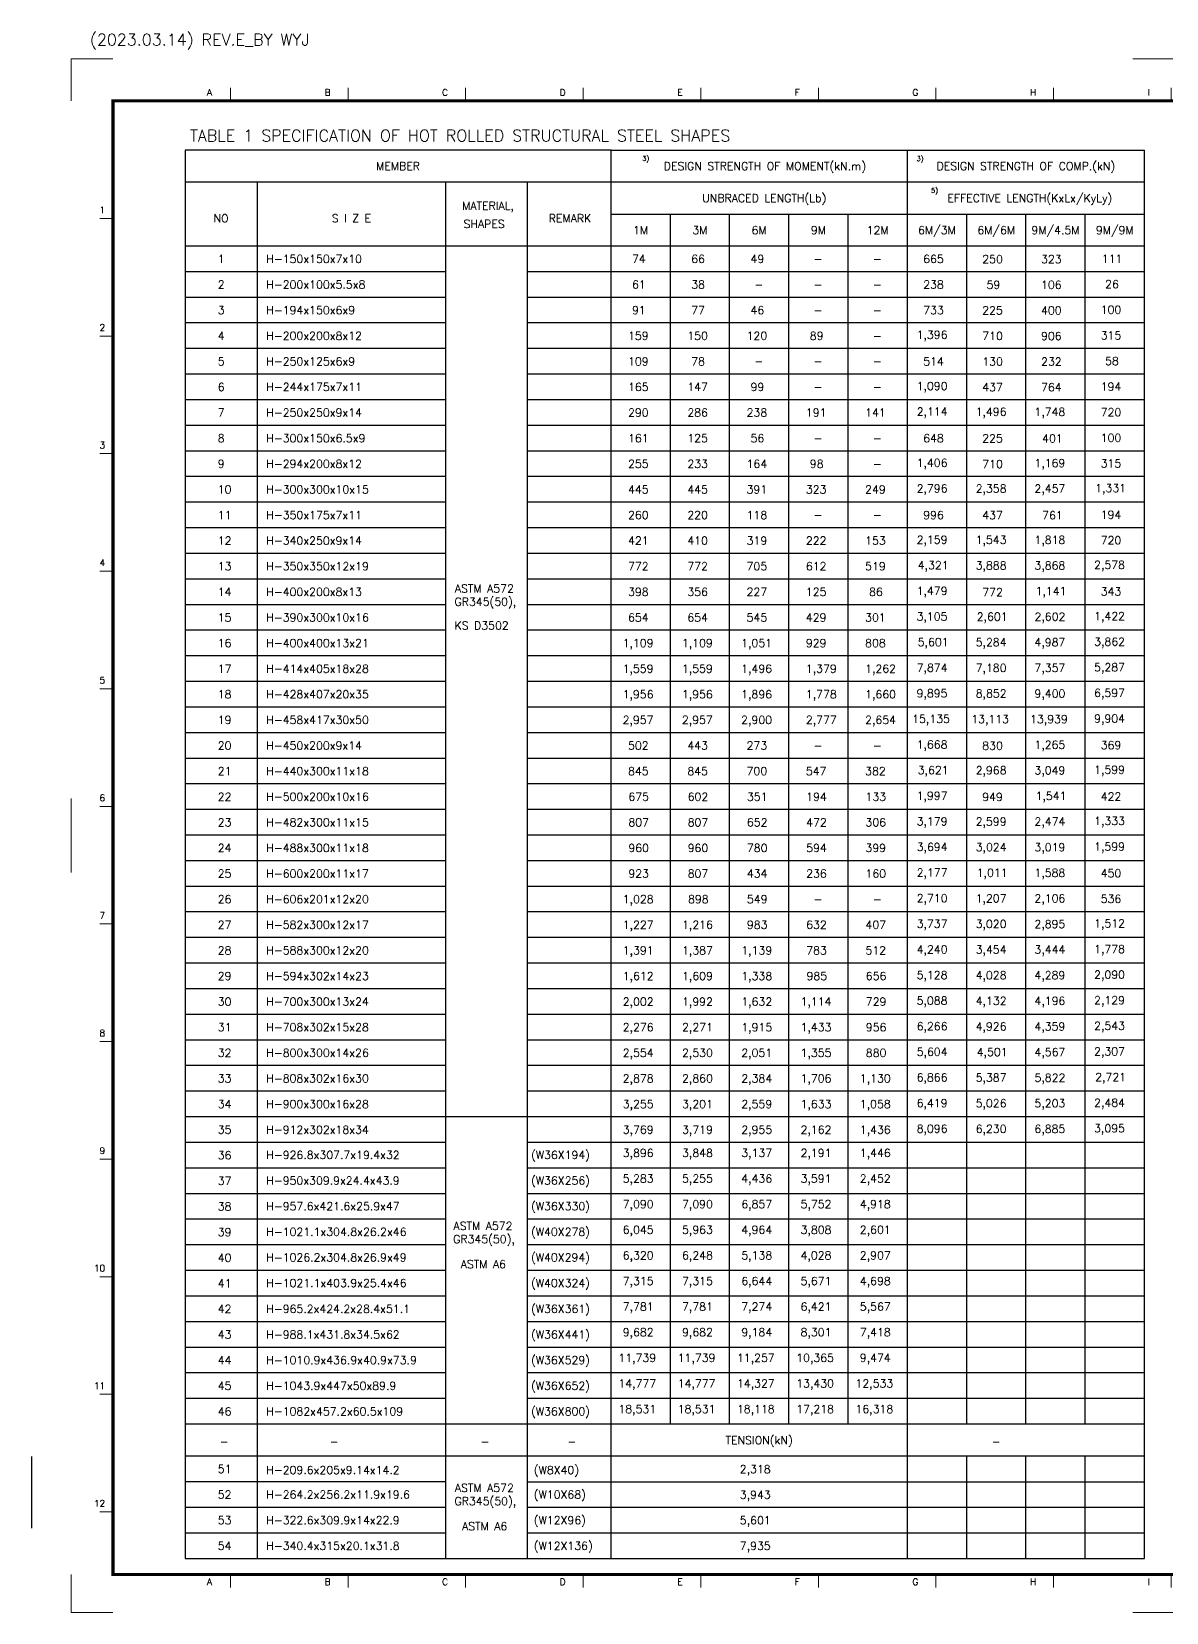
# Model space of a CAD drawing. Header units: millimetres. Extents: x 406291 to 729282, y -334810 to -232173.
# Drawn here: x 584034 to 657723, y -334810 to -232173 of the extents above; entities that cross this region are included whole.
import ezdxf
from ezdxf.enums import TextEntityAlignment as Align

# ---------------------------------------------------------------- set-up
doc = ezdxf.new("R2010")
doc.units = ezdxf.units.MM
doc.header["$LTSCALE"] = 150
doc.linetypes.add('CENTER', pattern=[32.5, 25, -2.5, 2.5, -2.5])
for name, color, linetype in [('BP', 4, 'Continuous'), ('G', 3, 'Continuous'), ('LIST TEXT1', 3, 'CENTER'), ('LIST TEXT2', 7, 'CENTER'), ('T', 4, 'Continuous')]:
    doc.layers.add(name, color=color, linetype=linetype)
doc.styles.add('COMPLEX', font='COMPLEX', dxfattribs={"height": 3.5})
doc.styles.add('ROMANS', font='romans.shx')

# ---------------------------------------------------------------- blocks, each defined once
blk = doc.blocks.new('TITLE')
at = {"color": 7, "linetype": 'Continuous', "lineweight": 0}
for p, q in [((-712108, 219442), (-712108, 220291)), ((-704473, 219442), (-704473, 220291)), ((-696839, 219442), (-696839, 220291)), ((-689204, 219442), (-689204, 220291)), ((-681570, 219442), (-681570, 220291)), ((-673935, 219442), (-673935, 220291)), ((-666301, 219442), (-666301, 220291)), ((-658666, 219442), (-658666, 220291)), ((-651032, 219442), (-651032, 220291)), ((-643397, 219442), (-643397, 220291)), ((-635763, 219442), (-635763, 220291)), ((-628128, 219442), (-628128, 220291)), ((-620494, 219442), (-620494, 220291)), ((-612859, 219442), (-612859, 220291)), ((-605225, 219442), (-605225, 220291)), ((-597590, 219442), (-597590, 220291)), ((-589956, 219442), (-589956, 220291)), ((-719742, 211808), (-720590, 211808)), ((-582321, 211808), (-581473, 211808)), ((-719742, 204173), (-720590, 204173)), ((-582321, 204173), (-581473, 204173)), ((-719742, 196539), (-720590, 196539)), ((-582321, 196539), (-581473, 196539)), ((-719742, 188904), (-720590, 188904)), ((-582321, 188904), (-581473, 188904)), ((-719742, 181270), (-720590, 181270)), ((-582321, 181270), (-581473, 181270)), ((-719742, 173636), (-720590, 173636)), ((-582321, 173636), (-581473, 173636)), ((-719742, 166001), (-720590, 166001)), ((-582321, 166001), (-581473, 166001)), ((-719742, 158367), (-720590, 158367)), ((-582321, 158367), (-581473, 158367)), ((-719742, 150732), (-720590, 150732)), ((-582321, 150732), (-581473, 150732)), ((-719742, 143098), (-720590, 143098)), ((-582321, 143098), (-581473, 143098)), ((-582321, 139347), (-582321, 142791)), ((-582321, 136310), (-581473, 136310)), ((-719742, 135463), (-720590, 135463)), ((-582321, 128675), (-581473, 128675)), ((-719742, 127829), (-720590, 127829)), ((-712108, 123757), (-712108, 122909)), ((-704473, 123757), (-704473, 122909)), ((-696839, 123757), (-696839, 122909)), ((-689204, 123757), (-689204, 122909)), ((-681570, 123757), (-681570, 122909)), ((-673935, 123757), (-673935, 122909)), ((-666301, 123757), (-666301, 122909)), ((-658666, 123757), (-658666, 122909)), ((-651032, 123757), (-651032, 122909)), ((-643397, 123757), (-643397, 122909)), ((-635763, 123757), (-635763, 122909)), ((-628128, 123757), (-628128, 122909)), ((-620494, 123757), (-620494, 122909)), ((-612859, 123757), (-612859, 122909)), ((-605225, 123757), (-605225, 122909)), ((-597590, 123757), (-597590, 122909)), ((-597590, 123757), (-597590, 122909)), ((-589956, 123757), (-589956, 122909))]:
    blk.add_line(p, q, dxfattribs=at)
for points in [[(-719742, 222178), (-722457, 222178), (-722457, 219442)], [(-648717, 222178), (-653517, 222178)], [(-579777, 219442), (-579777, 222178), (-582321, 222178)], [(-722457, 174140), (-722457, 169340)], [(-579777, 169340), (-579777, 174140)], [(-722457, 123757), (-722457, 121303), (-719742, 121303)], [(-582321, 121303), (-579777, 121303), (-579777, 123757)], [(-653517, 121303), (-648717, 121303)]]:
    blk.add_lwpolyline(points, dxfattribs=at)
at = {"color": 7, "linetype": 'Continuous', "lineweight": 0, "const_width": 204}
blk.add_lwpolyline([(-719742, 219442), (-719742, 123757), (-582321, 123757), (-582321, 219442)], close=True, dxfattribs=at)
at = {"layer": 'G', "color": 7}
blk.add_line((-582321, 154947), (-582321, 166001), dxfattribs=at)
at = {"color": 7, "linetype": 'Continuous', "lineweight": 0, "style": 'COMPLEX'}
for s, height, p in [('A', 424, (-713634, 219782)), ('B', 424, (-706000, 219782)), ('C', 424, (-698366, 219782)), ('D', 424, (-690731, 219782)), ('E', 424, (-683097, 219782)), ('F', 424, (-675462, 219782)), ('G', 424, (-667828, 219782)), ('H', 424, (-660193, 219782)), ('I', 424, (-652559, 219782)), ('J', 424, (-644924, 219782)), ('K', 424, (-637290, 219782)), ('L', 424, (-629655, 219782)), ('M', 424, (-622021, 219782)), ('M', 424, (-622021, 219782)), ('N', 424, (-614386, 219782)), ('O', 424, (-606752, 219782)), ('P', 424, (-599117, 219782)), ('Q', 424, (-591483, 219782)), ('1', 424, (-581982, 212147)), ('2', 424, (-581982, 204513)), ('3', 424, (-581982, 196878)), ('4', 424, (-581982, 189244)), ('5', 424, (-581982, 181609)), ('6', 424, (-581982, 173975)), ('7', 424, (-581982, 166340)), ('8', 424, (-581982, 158706)), ('9', 424, (-581982, 151071)), ('10', 424.1, (-581982, 143437)), ('11', 424.1, (-581982, 136649)), ('12', 424.1, (-581982, 129014)), ('A', 424, (-713634, 123078)), ('B', 424, (-706000, 123078)), ('C', 424, (-698366, 123078)), ('D', 424, (-690731, 123078)), ('E', 424, (-683097, 123078)), ('F', 424, (-675462, 123078)), ('G', 424, (-667828, 123078)), ('H', 424, (-660193, 123078)), ('I', 424, (-652559, 123078)), ('J', 424, (-644924, 123078)), ('K', 424, (-637290, 123078)), ('L', 424, (-629655, 123078)), ('M', 424, (-622021, 123078)), ('N', 424, (-614386, 123078)), ('O', 424, (-606752, 123078)), ('P', 424, (-599117, 123078)), ('Q', 424, (-591483, 123078))]:
    blk.add_text(s, height=height, dxfattribs=at).set_placement(p)
for s, height, p in [('1', 424, (-720251, 212147)), ('1', 424, (-720251, 212147)), ('2', 424, (-720251, 204513)), ('3', 424, (-720251, 196878)), ('4', 424, (-720251, 189244)), ('5', 424, (-720251, 181609)), ('6', 424, (-720251, 173975)), ('7', 424, (-720251, 166340)), ('8', 424, (-720251, 158706)), ('9', 424, (-720251, 151071)), ('10', 424.1, (-720251, 143437)), ('11', 424.1, (-720251, 135802)), ('12', 424.1, (-720251, 128168))]:
    blk.add_text(s, height=height, dxfattribs=at).set_placement(p, align=Align.RIGHT)
at = {"color": 7, "linetype": 'Continuous', "lineweight": 0, "style": 'ROMANS', "width": 0.8}
blk.add_text('A0 (1189mm X 841mm)', height=300, dxfattribs=at).set_placement((-582321, 122865), align=Align.RIGHT)

msp = doc.modelspace()

# ---------------------------------------------------------------- linework, layer by layer
at = {"layer": 'BP'}
for p, q in [((621662, -239866), (656303, -239866)), ((621662, -244023), (656303, -244023)), ((584034, -324694), (584034, -329350))]:
    msp.add_line(p, q, dxfattribs=at)
at = {"layer": 'G', "color": 4}
for p, q in [((640907, -241945), (640907, -239866)), ((656303, -241945), (594001, -241945)), ((640907, -331320), (640907, -241945)), ((656303, -246102), (594001, -246102)), ((656303, -322590), (594001, -322590)), ((656303, -324669), (594001, -324669))]:
    msp.add_line(p, q, dxfattribs=at)
msp.add_lwpolyline([(621662, -331320), (621662, -239866), (594001, -239866), (594001, -331320), (656303, -331320), (656303, -239866)], dxfattribs=at)
at = {"layer": 'T', "color": 6}
for p, q in [((598677, -241945), (598677, -319265)), ((598677, -241945), (598677, -294323)), ((610923, -319265), (610923, -241945)), ((616245, -319265), (616245, -241945)), ((625511, -322590), (625511, -244023)), ((629360, -322590), (629360, -244023)), ((633209, -322590), (633209, -244023)), ((637058, -322590), (637058, -244023)), ((644756, -322590), (644756, -244023)), ((648605, -322590), (648605, -244023)), ((652454, -322590), (652454, -244023)), ((610923, -247765), (594001, -247765)), ((656303, -247765), (616245, -247765)), ((610923, -249427), (594001, -249427)), ((656303, -249427), (616245, -249427)), ((610923, -251090), (594001, -251090)), ((656303, -251090), (616245, -251090)), ((610923, -252753), (594001, -252753)), ((656303, -252753), (616245, -252753)), ((610923, -254416), (594001, -254416)), ((656303, -254416), (616245, -254416)), ((610923, -256079), (594001, -256079)), ((656303, -256079), (616245, -256079)), ((610923, -257741), (594001, -257741)), ((656303, -257741), (616245, -257741)), ((610923, -259404), (594001, -259404)), ((656303, -259404), (616245, -259404)), ((610923, -261067), (594001, -261067)), ((656303, -261067), (616245, -261067)), ((610923, -262730), (594001, -262730)), ((656303, -262730), (616245, -262730)), ((610923, -264393), (594001, -264393)), ((656303, -264393), (616245, -264393)), ((610923, -266055), (594001, -266055)), ((656303, -266055), (616245, -266055)), ((610923, -267718), (594001, -267718)), ((656303, -267718), (616245, -267718)), ((610923, -269381), (594001, -269381)), ((656303, -269381), (616245, -269381)), ((610923, -271044), (594001, -271044)), ((656303, -271044), (616245, -271044)), ((610923, -272706), (594001, -272706)), ((656303, -272706), (616245, -272706)), ((610923, -274369), (594001, -274369)), ((656303, -274369), (616245, -274369)), ((610923, -276032), (594001, -276032)), ((656303, -276032), (616245, -276032)), ((610923, -277695), (594001, -277695)), ((656303, -277695), (616245, -277695)), ((610923, -279358), (594001, -279358)), ((656303, -279358), (616245, -279358)), ((610923, -281020), (594001, -281020)), ((656303, -281020), (616245, -281020)), ((610923, -282683), (594001, -282683)), ((656303, -282683), (616245, -282683)), ((610923, -284346), (594001, -284346)), ((656303, -284346), (616245, -284346)), ((610923, -286009), (594001, -286009)), ((656303, -286009), (616245, -286009)), ((610923, -287672), (594001, -287672)), ((656303, -287672), (616245, -287672)), ((610923, -289334), (594001, -289334)), ((656303, -289334), (616245, -289334)), ((610923, -290997), (594001, -290997)), ((656303, -290997), (616245, -290997)), ((610923, -292660), (594001, -292660)), ((656303, -292660), (616245, -292660)), ((610923, -294323), (594001, -294323)), ((656303, -294323), (616245, -294323)), ((610923, -295986), (594001, -295986)), ((656303, -295986), (616245, -295986)), ((610923, -297648), (594001, -297648)), ((656303, -297648), (616245, -297648)), ((610923, -299311), (594001, -299311)), ((656303, -299311), (616245, -299311)), ((656303, -299311), (616245, -299311)), ((610923, -300974), (594001, -300974)), ((656303, -300974), (616245, -300974)), ((656303, -302637), (594001, -302637)), ((610923, -304300), (594001, -304300)), ((656303, -304300), (616245, -304300)), ((610923, -305962), (594001, -305962)), ((656303, -305962), (616245, -305962)), ((610923, -307625), (594001, -307625)), ((656303, -307625), (616245, -307625)), ((610923, -309288), (594001, -309288)), ((610923, -309288), (594001, -309288)), ((656303, -309288), (616245, -309288)), ((610923, -310951), (594001, -310951)), ((610923, -310951), (594001, -310951)), ((656303, -310951), (616245, -310951)), ((656303, -310951), (616245, -310951)), ((610923, -312614), (594001, -312614)), ((610923, -312614), (594001, -312614)), ((656303, -312614), (616245, -312614)), ((656303, -312614), (616245, -312614)), ((610923, -314276), (594001, -314276)), ((656303, -314276), (616245, -314276)), ((656303, -314276), (616245, -314276)), ((610923, -315939), (594001, -315939)), ((656303, -315939), (616245, -315939)), ((610923, -317602), (594001, -317602)), ((656303, -317602), (616245, -317602)), ((610923, -319265), (594001, -319265)), ((598677, -319265), (598677, -331320)), ((610923, -331320), (610923, -319265)), ((616245, -331320), (616245, -319265)), ((656303, -319265), (616245, -319265)), ((610923, -320927), (594001, -320927)), ((656303, -320927), (616245, -320927)), ((644756, -331320), (644756, -324669)), ((648605, -331320), (648605, -324669)), ((652454, -331320), (652454, -324669)), ((610923, -326332), (594001, -326332)), ((616245, -326332), (656303, -326332)), ((610923, -327994), (594001, -327994)), ((656303, -327994), (616245, -327994)), ((656303, -327994), (616245, -327994)), ((610923, -329657), (594001, -329657)), ((656303, -329657), (616245, -329657))]:
    msp.add_line(p, q, dxfattribs=at)

# ---------------------------------------------------------------- block references
at = {"layer": 'BP'}
msp.add_blockref('TITLE', (1309059, -456113), dxfattribs=at)

# ---------------------------------------------------------------- texts
at = {"layer": 'LIST TEXT1', "style": 'ROMANS'}
msp.add_text('TABLE 1 SPECIFICATION OF HOT ROLLED STRUCTURAL STEEL SHAPES', height=756, dxfattribs=at).set_placement((594310, -239301))
at = {"layer": 'LIST TEXT2', "color": 2, "style": 'ROMANS'}
for s, height, p in [('(2023.03.14) REV.E_BY WYJ', 756, (594947, -232695)), ('3)', 311.8, (623913, -240405)), ('DESIGN STRENGTH OF MOMENT(kN.m)', 519.62, (631657, -240906)), ('3)', 311.8, (641735, -240418)), ('DESIGN STRENGTH OF COMP.(kN)', 519.62, (648601, -240906)), ('UNBRACED LENGTH(Lb)', 519.62, (631614, -242984)), ('5)', 311.8, (642668, -242487)), ('EFFECTIVE LENGTH(KxLx/KyLy)', 519.62, (648857, -242984)), ('6M/3M', 519.6, (642824, -245063)), ('6M/6M', 519.6, (646673, -245063)), ('9M/4.5M', 519.6, (650522, -245063)), ('9M/9M', 519.6, (654371, -245063))]:
    msp.add_text(s, height=height, dxfattribs=at).set_placement(p, align=Align.MIDDLE_CENTER)
at = {"layer": 'LIST TEXT2', "style": 'ROMANS'}
for s, height, p in [('MEMBER', 519.6, (607831, -240906)), ('MATERIAL,', 519.6, (613675, -243479)), ('NO', 519.6, (596339, -244295)), ('S I Z E', 519.6, (604800, -244295)), ('REMARK', 519.6, (618996, -244295)), ('SHAPES', 519.6, (613419, -244658)), ('1M', 519.6, (623579, -245063)), ('3M', 519.6, (627428, -245063)), ('6M', 519.6, (631277, -245063)), ('9M', 519.6, (635126, -245063)), ('12M', 519.6, (638975, -245063)), ('TENSION(kN)', 519.62, (631278, -323630))]:
    msp.add_text(s, height=height, dxfattribs=at).set_placement(p, align=Align.MIDDLE_CENTER)
for s, height, p in [('1', 520, (596122, -246933)), ('H-150x150x7x10', 519.62, (599273, -246933)), ('74', 519.6, (623021, -246933)), ('66', 519.6, (626870, -246933)), ('49', 519.6, (630719, -246933)), ('-', 520, (634815, -246933)), ('-', 520, (638664, -246933)), ('2', 520, (596122, -248596)), ('H-200x100x5.5x8', 519.62, (599273, -248596)), ('61', 519.6, (623021, -248596)), ('38', 519.6, (626870, -248596)), ('-', 520, (630966, -248596)), ('-', 520, (634815, -248596)), ('-', 520, (638664, -248596)), ('3', 520, (596122, -250259)), ('H-194x150x6x9', 519.62, (599273, -250259)), ('91', 519.6, (623021, -250259)), ('77', 519.6, (626870, -250259)), ('46', 519.6, (630719, -250259)), ('-', 520, (634815, -250259)), ('-', 520, (638664, -250259)), ('4', 520, (596122, -251922)), ('H-200x200x8x12', 519.62, (599273, -251922)), ('159', 519.6, (622765, -251922)), ('150', 519.6, (626614, -251922)), ('120', 519.6, (630463, -251922)), ('89', 519.6, (634568, -251922)), ('-', 520, (638664, -251922)), ('5', 520, (596122, -253584)), ('H-250x125x6x9', 519.62, (599273, -253584)), ('109', 519.6, (622765, -253584)), ('78', 519.6, (626870, -253584)), ('-', 520, (630966, -253584)), ('-', 520, (634815, -253584)), ('-', 520, (638664, -253584)), ('6', 520, (596122, -255247)), ('H-244x175x7x11', 519.62, (599273, -255247)), ('165', 519.6, (622765, -255247)), ('147', 519.6, (626614, -255247)), ('99', 519.6, (630719, -255247)), ('-', 520, (634815, -255247)), ('-', 520, (638664, -255247)), ('7', 520, (596122, -256910)), ('H-250x250x9x14', 519.62, (599273, -256910)), ('290', 519.6, (622765, -256910)), ('286', 519.6, (626614, -256910)), ('238', 519.6, (630463, -256910)), ('191', 519.6, (634312, -256910)), ('141', 519.6, (638161, -256910)), ('8', 520, (596122, -258573)), ('H-300x150x6.5x9', 519.62, (599273, -258573)), ('161', 519.6, (622765, -258573)), ('125', 519.6, (626614, -258573)), ('56', 519.6, (630719, -258573)), ('-', 520, (634815, -258573)), ('-', 520, (638664, -258573)), ('9', 520, (596122, -260236)), ('H-294x200x8x12', 519.62, (599273, -260236)), ('255', 519.6, (622765, -260236)), ('233', 519.6, (626614, -260236)), ('164', 519.6, (630463, -260236)), ('98', 519.6, (634568, -260236)), ('-', 520, (638664, -260236)), ('10', 519.6, (596122, -261898)), ('H-300x300x10x15', 519.62, (599273, -261898)), ('445', 519.6, (622765, -261898)), ('445', 519.6, (626614, -261898)), ('391', 519.6, (630463, -261898)), ('323', 519.6, (634312, -261898)), ('249', 519.6, (638161, -261898)), ('11', 519.6, (596122, -263561)), ('H-350x175x7x11', 519.62, (599273, -263561)), ('260', 519.6, (622765, -263561)), ('220', 519.6, (626614, -263561)), ('118', 519.6, (630463, -263561)), ('-', 520, (634815, -263561)), ('-', 520, (638664, -263561)), ('12', 519.6, (596122, -265224)), ('H-340x250x9x14', 519.62, (599273, -265224)), ('421', 519.6, (622765, -265224)), ('410', 519.6, (626614, -265224)), ('319', 519.6, (630463, -265224)), ('222', 519.6, (634312, -265224)), ('153', 519.6, (638161, -265224)), ('13', 519.6, (596122, -266887)), ('H-350x350x12x19', 519.62, (599273, -266887)), ('772', 519.6, (622765, -266887)), ('772', 519.6, (626614, -266887)), ('705', 519.6, (630463, -266887)), ('612', 519.6, (634312, -266887)), ('519', 519.6, (638161, -266887)), ('14', 519.6, (596122, -268550)), ('H-400x200x8x13', 519.62, (599273, -268550)), ('ASTM A572', 519.6, (611518, -268332)), ('GR345(50),', 519.6, (611497, -269191)), ('398', 519.6, (622765, -268550)), ('356', 519.6, (626614, -268550)), ('227', 519.6, (630463, -268550)), ('125', 519.6, (634312, -268550)), ('86', 519.6, (638417, -268550)), ('15', 519.6, (596122, -270212)), ('H-390x300x10x16', 519.62, (599273, -270212)), ('KS D3502', 519.6, (611497, -270737)), ('654', 519.6, (622765, -270212)), ('654', 519.6, (626614, -270212)), ('545', 519.6, (630463, -270212)), ('429', 519.6, (634312, -270212)), ('301', 519.6, (638161, -270212)), ('16', 519.6, (596122, -271875)), ('H-400x400x13x21', 519.62, (599273, -271875)), ('1,109', 519.6, (622413, -271875)), ('1,109', 519.6, (626262, -271875)), ('1,051', 519.6, (630111, -271875)), ('929', 519.6, (634312, -271875)), ('808', 519.6, (638161, -271875)), ('17', 519.6, (596122, -273538)), ('H-414x405x18x28', 519.62, (599273, -273538)), ('1,559', 519.6, (622413, -273538)), ('1,559', 519.6, (626262, -273538)), ('1,496', 519.6, (630111, -273538)), ('1,379', 519.6, (634312, -273538)), ('1,262', 519.6, (638161, -273538)), ('18', 519.6, (596122, -275201)), ('H-428x407x20x35', 519.62, (599273, -275201)), ('1,956', 519.6, (622413, -275201)), ('1,956', 519.6, (626262, -275201)), ('1,896', 519.6, (630111, -275201)), ('1,778', 519.6, (634312, -275201)), ('1,660', 519.6, (638161, -275201)), ('19', 519.6, (596122, -276863)), ('H-458x417x30x50', 519.62, (599273, -276863)), ('2,957', 519.6, (622413, -276863)), ('2,957', 519.6, (626262, -276863)), ('2,900', 519.6, (630111, -276863)), ('2,777', 519.6, (634312, -276863)), ('2,654', 519.6, (638161, -276863)), ('20', 519.6, (596122, -278526)), ('H-450x200x9x14', 519.62, (599273, -278526)), ('502', 519.6, (622765, -278526)), ('443', 519.6, (626614, -278526)), ('273', 519.6, (630463, -278526)), ('-', 520, (634815, -278526)), ('-', 520, (638664, -278526)), ('21', 519.6, (596122, -280189)), ('H-440x300x11x18', 519.62, (599273, -280189)), ('845', 519.6, (622765, -280189)), ('845', 519.6, (626614, -280189)), ('700', 519.6, (630463, -280189)), ('547', 519.6, (634312, -280189)), ('382', 519.6, (638161, -280189)), ('22', 519.6, (596122, -281852)), ('H-500x200x10x16', 519.62, (599273, -281852)), ('675', 519.6, (622786, -281852)), ('602', 519.6, (626635, -281852)), ('351', 519.6, (630484, -281852)), ('194', 519.6, (634333, -281852)), ('133', 519.6, (638182, -281852)), ('23', 519.6, (596122, -283515)), ('H-482x300x11x15', 519.62, (599273, -283515)), ('807', 519.6, (622786, -283515)), ('807', 519.6, (626635, -283515)), ('652', 519.6, (630484, -283515)), ('472', 519.6, (634333, -283515)), ('306', 519.6, (638182, -283515)), ('24', 519.6, (596122, -285177)), ('H-488x300x11x18', 519.62, (599273, -285177)), ('960', 519.6, (622786, -285177)), ('960', 519.6, (626635, -285177)), ('780', 519.6, (630484, -285177)), ('594', 519.6, (634333, -285177)), ('399', 519.6, (638182, -285177)), ('25', 519.6, (596122, -286840)), ('H-600x200x11x17', 519.62, (599273, -286840)), ('923', 519.6, (622786, -286840)), ('807', 519.6, (626635, -286840)), ('434', 519.6, (630484, -286840)), ('236', 519.6, (634333, -286840)), ('160', 519.6, (638182, -286840)), ('26', 519.6, (596122, -288503)), ('H-606x201x12x20', 519.62, (599273, -288503)), ('1,028', 519.6, (622421, -288503)), ('898', 519.6, (626658, -288503)), ('549', 519.6, (630484, -288503)), ('-', 520, (634815, -288503)), ('-', 520, (638664, -288503)), ('27', 519.6, (596122, -290166)), ('H-582x300x12x17', 519.62, (599273, -290166)), ('1,227', 519.6, (622421, -290166)), ('1,216', 519.6, (626270, -290166)), ('983', 519.6, (630484, -290166)), ('632', 519.6, (634333, -290166)), ('407', 519.6, (638182, -290166)), ('28', 519.6, (596122, -291829)), ('H-588x300x12x20', 519.62, (599273, -291829)), ('1,391', 519.6, (622421, -291829)), ('1,387', 519.6, (626270, -291829)), ('1,139', 519.6, (630119, -291829)), ('783', 519.6, (634333, -291829)), ('512', 519.6, (638182, -291829)), ('29', 519.6, (596122, -293491)), ('H-594x302x14x23', 519.62, (599273, -293491)), ('1,612', 519.6, (622421, -293491)), ('1,609', 519.6, (626270, -293491)), ('1,338', 519.6, (630119, -293491)), ('985', 519.6, (634356, -293491)), ('656', 519.6, (638205, -293491)), ('30', 519.6, (596122, -295154)), ('H-700x300x13x24', 519.62, (599273, -295154)), ('2,002', 519.6, (622421, -295154)), ('1,992', 519.6, (626270, -295154)), ('1,632', 519.6, (630119, -295154)), ('1,114', 519.6, (633968, -295154)), ('729', 519.6, (638205, -295154)), ('31', 519.6, (596122, -296817)), ('H-708x302x15x28', 519.62, (599273, -296817)), ('2,276', 519.6, (622421, -296817)), ('2,271', 519.6, (626270, -296817)), ('1,915', 519.6, (630119, -296817)), ('1,433', 519.6, (633968, -296817)), ('956', 519.6, (638205, -296817)), ('32', 519.6, (596122, -298480)), ('H-800x300x14x26', 519.62, (599273, -298480)), ('2,554', 519.6, (622421, -298480)), ('2,530', 519.6, (626270, -298480)), ('2,051', 519.6, (630119, -298480)), ('1,355', 519.6, (633968, -298480)), ('880', 519.6, (638205, -298480)), ('33', 519.6, (596122, -300143)), ('H-808x302x16x30', 519.62, (599273, -300143)), ('2,878', 519.6, (622421, -300143)), ('2,860', 519.6, (626270, -300143)), ('2,384', 519.6, (630119, -300143)), ('1,706', 519.6, (633968, -300143)), ('1,130', 519.6, (637817, -300143)), ('34', 519.6, (596122, -301805)), ('H-900x300x16x28', 519.62, (599273, -301805)), ('3,255', 519.6, (622421, -301805)), ('3,201', 519.6, (626270, -301805)), ('2,559', 519.6, (630119, -301805)), ('1,633', 519.6, (633968, -301805)), ('1,058', 519.6, (637817, -301805)), ('35', 519.6, (596122, -303468)), ('H-912x302x18x34', 519.62, (599273, -303468)), ('3,769', 519.6, (622421, -303468)), ('3,719', 519.6, (626270, -303468)), ('2,955', 519.6, (630119, -303468)), ('2,162', 519.6, (633968, -303468)), ('1,436', 519.6, (637817, -303468)), ('(W36X194)', 519.6, (616466, -305112)), ('3,896', 519.6, (622421, -304981)), ('3,848', 519.6, (626270, -304981)), ('3,137', 519.6, (630119, -304981)), ('2,191', 519.6, (633968, -304981)), ('1,446', 519.6, (637817, -304981)), ('36', 519.6, (596122, -305131)), ('H-926.8x307.7x19.4x32', 519.62, (599273, -305112)), ('37', 519.6, (596122, -306794)), ('H-950x309.9x24.4x43.9', 519.62, (599273, -306775)), ('(W36X256)', 519.6, (616466, -306775)), ('5,283', 519.6, (622421, -306644)), ('5,255', 519.6, (626270, -306644)), ('4,436', 519.6, (630119, -306644)), ('3,591', 519.6, (633968, -306644)), ('2,452', 519.6, (637817, -306644)), ('38', 519.6, (596122, -308457)), ('H-957.6x421.6x25.9x47', 519.62, (599273, -308438)), ('(W36X330)', 519.6, (616466, -308438)), ('7,090', 519.6, (622421, -308306)), ('7,090', 519.6, (626270, -308306)), ('6,857', 519.6, (630119, -308306)), ('5,752', 519.6, (633968, -308306)), ('4,918', 519.6, (637817, -308306)), ('39', 519.6, (596122, -310119)), ('H-1021.1x304.8x26.2x46', 519.62, (599273, -310101)), ('ASTM A572', 519.6, (611430, -309719)), ('(W40X278)', 519.6, (616466, -310101)), ('6,045', 519.6, (622421, -309969)), ('5,963', 519.6, (626270, -309969)), ('4,964', 519.6, (630119, -309969)), ('3,808', 519.6, (633968, -309969)), ('2,601', 519.6, (637817, -309969)), ('GR345(50),', 519.6, (611409, -310578)), ('40', 519.6, (596122, -311782)), ('H-1026.2x304.8x26.9x49', 519.62, (599273, -311763)), ('ASTM A6', 519.6, (611898, -312202)), ('(W40X294)', 519.6, (616466, -311763)), ('6,320', 519.6, (622421, -311632)), ('6,248', 519.6, (626270, -311632)), ('5,138', 519.6, (630119, -311632)), ('4,028', 519.6, (633968, -311632)), ('2,907', 519.6, (637817, -311632)), ('7,315', 519.6, (622421, -313295)), ('7,315', 519.6, (626270, -313295)), ('6,644', 519.6, (630119, -313295)), ('5,671', 519.6, (633968, -313295)), ('4,698', 519.6, (637817, -313295)), ('41', 519.6, (596122, -313445)), ('H-1021.1x403.9x25.4x46', 519.62, (599273, -313426)), ('(W40X324)', 519.6, (616466, -313426)), ('42', 519.6, (596122, -315108)), ('H-965.2x424.2x28.4x51.1', 519.62, (599273, -315108)), ('(W36X361)', 519.6, (616466, -315108)), ('7,781', 519.6, (622421, -314958)), ('7,781', 519.6, (626270, -314958)), ('7,274', 519.6, (630119, -314958)), ('6,421', 519.6, (633968, -314958)), ('5,567', 519.6, (637817, -314958)), ('43', 519.6, (596122, -316770)), ('H-988.1x431.8x34.5x62', 519.62, (599273, -316770)), ('(W36X441)', 519.6, (616466, -316770)), ('9,682', 519.6, (622421, -316620)), ('9,682', 519.6, (626270, -316620)), ('9,184', 519.6, (630119, -316620)), ('8,301', 519.6, (633968, -316620)), ('7,418', 519.6, (637817, -316620)), ('44', 519.6, (596122, -318433)), ('H-1010.9x436.9x40.9x73.9', 519.62, (599273, -318433)), ('(W36X529)', 519.6, (616466, -318433)), ('11,739', 519.6, (622140, -318283)), ('11,739', 519.6, (625989, -318283)), ('11,257', 519.6, (629838, -318283)), ('10,365', 519.6, (633687, -318283)), ('9,474', 519.6, (637817, -318283)), ('45', 519.6, (596122, -320096)), ('H-1043.9x447x50x89.9', 519.62, (599273, -320096)), ('(W36X652)', 519.6, (616466, -320096)), ('14,777', 519.6, (622140, -319946)), ('14,777', 519.6, (625989, -319946)), ('14,327', 519.6, (629838, -319946)), ('13,430', 519.6, (633687, -319946)), ('12,533', 519.6, (637536, -319946)), ('46', 519.6, (596122, -321759)), ('H-1082x457.2x60.5x109', 519.62, (599273, -321759)), ('(W36X800)', 519.6, (616466, -321759)), ('18,531', 519.6, (622140, -321609)), ('18,531', 519.6, (625989, -321609)), ('18,118', 519.6, (629838, -321609)), ('17,218', 519.6, (633687, -321609)), ('16,318', 519.6, (637536, -321609)), ('-', 520, (596253, -323727)), ('-', 520, (603394, -323727)), ('-', 520, (613181, -323727)), ('-', 520, (618822, -323727)), ('-', 520, (646383, -323727)), ('51', 519.6, (596122, -325500)), ('H-209.6x205x9.14x14.2', 519.62, (599273, -325566)), ('(W8X40)', 519.6, (616647, -325566)), ('2,318', 519.6, (630024, -325507)), ('52', 519.6, (596122, -327163)), ('H-264.2x256.2x11.9x19.6', 519.62, (599273, -327163)), ('ASTM A572', 519.6, (611518, -326730)), ('GR345(50),', 519.6, (611497, -327590)), ('(W10X68)', 519.6, (616647, -327163)), ('3,943', 519.6, (630024, -327170)), ('53', 519.6, (596122, -328826)), ('H-322.6x309.9x14x22.9', 519.62, (599273, -328826)), ('ASTM A6', 519.6, (611985, -329214)), ('(W12X96)', 519.6, (616647, -328826)), ('5,601', 519.6, (630024, -328832)), ('54', 519.6, (596122, -330489)), ('H-340.4x315x20.1x31.8', 519.62, (599273, -330489)), ('(W12X136)', 519.6, (616647, -330489)), ('7,935', 519.6, (630024, -330495))]:
    msp.add_text(s, height=height, dxfattribs=at).set_placement(p, align=Align.MIDDLE_LEFT)
at = {"layer": 'LIST TEXT2', "color": 2, "style": 'ROMANS'}
for s, p in [(' 665 ', (641574, -247195)), (' 250 ', (645410, -247206)), (' 323 ', (649228, -247209)), (' 111 ', (653172, -247176)), (' 238 ', (641576, -248858)), (' 59 ', (645693, -248869)), (' 106 ', (649228, -248873)), (' 26 ', (653387, -248832)), (' 733 ', (641577, -250521)), (' 225 ', (645406, -250532)), (' 400 ', (649229, -250535)), (' 100 ', (653102, -250495)), (' 1,396 ', (641149, -252117)), (' 710 ', (645410, -252195)), (' 906 ', (649228, -252198)), (' 315 ', (653098, -252158)), (' 514 ', (641578, -253846)), (' 130 ', (645410, -253857)), (' 232 ', (649232, -253861)), (' 58 ', (653386, -253821)), (' 1,090 ', (641150, -255443)), (' 437 ', (645409, -255520)), (' 764 ', (649230, -255524)), (' 194 ', (653103, -255484)), (' 2,114 ', (641151, -257106)), (' 1,496 ', (644981, -257117)), (' 1,748 ', (648800, -257120)), (' 720 ', (653102, -257146)), (' 648 ', (641576, -258835)), (' 225 ', (645406, -258846)), (' 401 ', (649299, -258849)), (' 100 ', (653102, -258809)), (' 1,406 ', (641149, -260431)), (' 710 ', (645410, -260509)), (' 1,169 ', (648800, -260446)), (' 315 ', (653098, -260472)), (' 2,796 ', (641149, -262094)), (' 2,358 ', (644980, -262105)), (' 2,457 ', (648801, -262108)), (' 1,331 ', (652744, -262068)), (' 996 ', (641577, -263823)), (' 437 ', (645409, -263834)), (' 761 ', (649299, -263838)), (' 194 ', (653103, -263797)), (' 2,159 ', (641148, -265420)), (' 1,543 ', (644981, -265431)), (' 1,818 ', (648800, -265434)), (' 720 ', (653102, -265460)), (' 4,321 ', (641220, -267082)), (' 3,888 ', (644980, -267093)), (' 3,868 ', (648800, -267097)), (' 2,578 ', (652673, -267057)), (' 1,479 ', (641148, -268745)), (' 772 ', (645412, -268829)), (' 1,141 ', (648871, -268760)), (' 343 ', (653101, -268786)), (' 3,105 ', (641146, -270408)), (' 2,601 ', (645052, -270419)), (' 2,602 ', (648804, -270422)), (' 1,422 ', (652677, -270382)), (' 5,601 ', (641220, -272071)), (' 5,284 ', (644983, -272082)), (' 4,987 ', (648801, -272085)), (' 3,862 ', (652677, -272045)), (' 7,874 ', (641151, -273733)), (' 7,180 ', (644982, -273745)), (' 7,357 ', (648801, -273748)), (' 5,287 ', (652673, -273708)), (' 9,895 ', (641146, -275396)), (' 8,852 ', (644985, -275407)), (' 9,400 ', (648802, -275411)), (' 6,597 ', (652673, -275371)), (' 15,135 ', (640861, -277059)), (' 13,113 ', (644696, -277070)), (' 13,939 ', (648515, -277074)), (' 9,904 ', (652675, -277033)), (' 1,668 ', (641148, -278722)), (' 830 ', (645410, -278799)), (' 1,265 ', (648798, -278736)), (' 369 ', (653100, -278762)), (' 3,621 ', (641220, -280385)), (' 2,968 ', (644980, -280396)), (' 3,049 ', (648800, -280399)), (' 1,599 ', (652673, -280359)), (' 1,997 ', (641149, -282047)), (' 949 ', (645408, -282125)), (' 1,541 ', (648871, -282062)), (' 422 ', (653105, -282094)), (' 3,179 ', (641148, -283710)), (' 2,599 ', (644980, -283721)), (' 2,474 ', (648802, -283725)), (' 1,333 ', (652673, -283685)), (' 3,694 ', (641151, -285373)), (' 3,024 ', (644983, -285384)), (' 3,019 ', (648800, -285387)), (' 1,599 ', (652673, -285347)), (' 2,177 ', (641149, -287036)), (' 1,011 ', (645052, -287047)), (' 1,588 ', (648800, -287050)), (' 450 ', (653102, -287076)), (' 2,710 ', (641150, -288699)), (' 1,207 ', (644981, -288710)), (' 2,106 ', (648801, -288713)), (' 536 ', (653101, -288739)), (' 3,737 ', (641149, -290361)), (' 3,020 ', (644982, -290372)), (' 2,895 ', (648798, -290376)), (' 1,512 ', (652677, -290336)), (' 1,778 ', (652673, -291998)), (' 4,240 ', (641150, -292024)), (' 3,454 ', (644983, -292035)), (' 3,444 ', (648802, -292039)), (' 5,128 ', (641148, -293687)), (' 4,028 ', (644980, -293698)), (' 4,289 ', (648800, -293701)), (' 2,090 ', (652675, -293661)), (' 5,088 ', (641148, -295350)), (' 4,132 ', (644985, -295361)), (' 4,196 ', (648801, -295364)), (' 2,129 ', (652673, -295324)), (' 6,266 ', (641149, -297012)), (' 4,926 ', (644981, -297024)), (' 4,359 ', (648800, -297027)), (' 2,543 ', (652673, -296987)), (' 5,604 ', (641151, -298675)), (' 4,501 ', (645052, -298686)), (' 4,567 ', (648801, -298690)), (' 2,307 ', (652673, -298650)), (' 6,866 ', (641149, -300338)), (' 5,387 ', (644981, -300349)), (' 5,822 ', (648804, -300353)), (' 2,721 ', (652744, -300312)), (' 6,419 ', (641148, -302001)), (' 5,026 ', (644981, -302012)), (' 5,203 ', (648801, -302015)), (' 2,484 ', (652675, -301975)), (' 8,096 ', (641149, -303664)), (' 6,230 ', (644982, -303675)), (' 6,885 ', (648798, -303678)), (' 3,095 ', (652671, -303638))]:
    msp.add_text(s, height=519.6, dxfattribs=at).set_placement(p)

doc.saveas('drawing.dxf')
